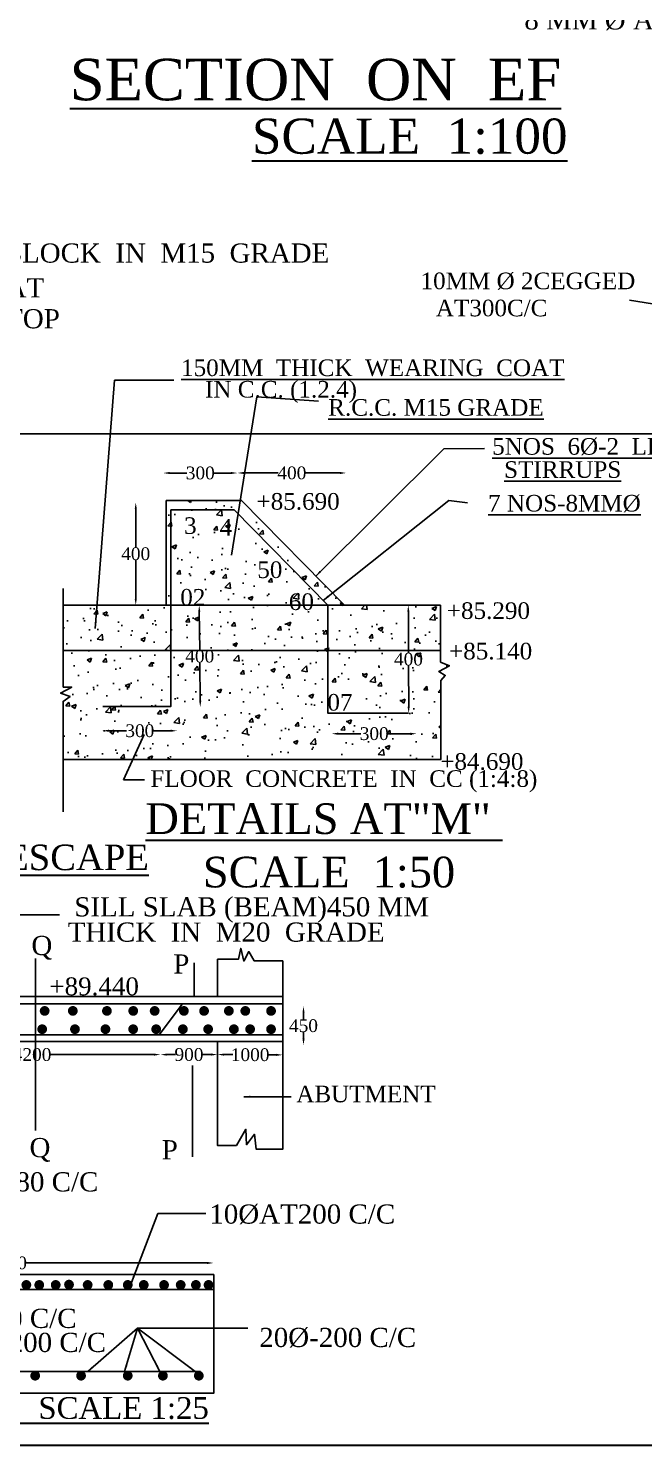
# Model space of a CAD drawing. Header units: millimetres. Extents: x 4336 to 90516, y 1888 to 56787.
# Drawn here: x 65380 to 75007, y 1888 to 24080 of the extents above; entities that cross this region are included whole.
import ezdxf

# ---------------------------------------------------------------- set-up
doc = ezdxf.new("R2010")
doc.units = ezdxf.units.MM
doc.header["$MEASUREMENT"] = 0
doc.header["$PDMODE"] = 66
doc.header["$PDSIZE"] = 170
for name, color, linetype in [('DIM', 5, 'Continuous'), ('DWG. LINE', 1, 'Continuous'), ('HATCH', 2, 'Continuous'), ('TEXT', 7, 'Continuous')]:
    doc.layers.add(name, color=color, linetype=linetype)
doc.layers.add('TITLE', color=7, linetype='Continuous', lineweight=30)
doc.styles.get("Standard").update_dxf_attribs({"font": 'TIMES.TTF', "height": 200})
doc.dimstyles.get("Standard").update_dxf_attribs({"dimtxt": 200, "dimasz": 100, "dimexe": 0.18, "dimexo": 0.0625, "dimgap": 0.09, "dimtad": 0, "dimtih": 1, "dimtoh": 1, "dimdec": 1, "dimzin": 0, "dimdsep": 46, "dimtxsty": 'Standard', "dimcen": 0.09, "dimse1": 1, "dimse2": 1, "dimclrd": 5, "dimclre": 5, "dimclrt": 4, "dimadec": 0, "dimazin": 0, "dimtfac": 1, "dimtdec": 1, "dimtofl": 0, "dimtmove": 0, "dimatfit": 3, "dimfxl": 1, "dimtolj": 1, "dimtzin": 0, "dimarcsym": 0})
pattern_1 = [(50, (0, 0), (717.26, -62.752), [75, -825]), (355, (0, 0), (-138.751, 752.192), [60, -660]), (100.4514, (59.8, -5.2), (578.5094, 689.4395), [63.74, -701.142]), (46.1842, (0, 200), (1067.241, -165.519), [112.5, -1237.5]), (96.6356, (88.9, 186.2), (934.663, 974.118), [95.61, -1051.713]), (351.1842, (0, 200), (934.662, 974.119), [90, -990]), (21, (100, 150), (596.907, -402.619), [75, -825]), (326, (100, 150), (243.315, 725.15), [60, -660]), (71.4514, (149.74, 116.45), (840.2226, 322.5305), [63.74, -701.142]), (37.5, (0, 0), (12.15986, 332.89385), [0, -652, 0, -670, 0, -662.5]), (7.5, (0, 0), (263.0695, 394.4117), [0, -382, 0, -637, 0, -252.5]), (327.5, (-223, 0), (533.8224, -22.5549), [0, -250, 0, -780, 0, -1035]), (317.5, (-323, 0), (583.1862, 100.105), [0, -325, 0, -518, 0, -735])]

# ---------------------------------------------------------------- blocks, each defined once
blk = doc.blocks.new('*D117')
at = {"layer": 'Defpoints', "color": 0}
for p in [(63429, 8043), (67446, 8043), (67446, 8010)]:
    blk.add_point(p, dxfattribs=at)
at = {"layer": 'DIM', "color": 5, "lineweight": -2}
for p, q in [((63529, 8010), (65150, 8010)), ((67346, 8010), (65726, 8010))]:
    blk.add_line(p, q, dxfattribs=at)
at = {"layer": 'DIM', "color": 5}
for points in [[(63529, 8027), (63529, 7994), (63429, 8010)], [(67346, 8027), (67346, 7994), (67446, 8010)]]:
    blk.add_solid(points, dxfattribs=at)
at = {"layer": 'DIM', "color": 4, "insert": (65438, 8010), "char_height": 200, "attachment_point": 5}
blk.add_mtext('\\A1;4200', dxfattribs=at)
blk = doc.blocks.new('*D118')
at = {"layer": 'Defpoints', "color": 0}
for p in [(67446, 8010), (68340, 8011), (68340, 8011)]:
    blk.add_point(p, dxfattribs=at)
at = {"layer": 'DIM', "color": 5, "lineweight": -2}
for p, q in [((67546, 8011), (67683, 8011)), ((68240, 8011), (68103, 8011))]:
    blk.add_line(p, q, dxfattribs=at)
at = {"layer": 'DIM', "color": 5}
for points in [[(67546, 8027), (67546, 7994), (67446, 8010)], [(68240, 8028), (68240, 7995), (68340, 8011)]]:
    blk.add_solid(points, dxfattribs=at)
at = {"layer": 'DIM', "color": 4, "insert": (67893, 8011), "char_height": 200, "attachment_point": 5}
blk.add_mtext('\\A1;900', dxfattribs=at)
blk = doc.blocks.new('*D119')
at = {"layer": 'Defpoints', "color": 0}
for p in [(68340, 8011), (69361, 8006), (69361, 8006)]:
    blk.add_point(p, dxfattribs=at)
at = {"layer": 'DIM', "color": 5, "lineweight": -2}
for p, q in [((68440, 8011), (68578, 8010)), ((69261, 8006), (69123, 8007))]:
    blk.add_line(p, q, dxfattribs=at)
at = {"layer": 'DIM', "color": 5}
for points in [[(68440, 8027), (68440, 7994), (68340, 8011)], [(69261, 8023), (69261, 7990), (69361, 8006)]]:
    blk.add_solid(points, dxfattribs=at)
at = {"layer": 'DIM', "color": 4, "insert": (68850, 8008), "char_height": 200, "attachment_point": 5}
blk.add_mtext('\\A1;1000', dxfattribs=at)
blk = doc.blocks.new('*D123')
at = {"layer": 'Defpoints', "color": 0}
for p in [(69676, 8766), (69676, 8159), (69685, 8159)]:
    blk.add_point(p, dxfattribs=at)
at = {"layer": 'DIM', "color": 5, "lineweight": -2}
for p, q in [((69685, 8666), (69685, 8564)), ((69685, 8259), (69685, 8361))]:
    blk.add_line(p, q, dxfattribs=at)
at = {"layer": 'DIM', "color": 5}
for points in [[(69669, 8666), (69702, 8666), (69685, 8766)], [(69669, 8259), (69702, 8259), (69685, 8159)]]:
    blk.add_solid(points, dxfattribs=at)
at = {"layer": 'DIM', "color": 4, "insert": (69685, 8462), "char_height": 200, "attachment_point": 5}
blk.add_mtext('\\A1;450', dxfattribs=at)
blk = doc.blocks.new('*D127')
at = {"layer": 'Defpoints', "color": 0}
for p in [(61836, 4787), (68275, 4787), (68275, 4748)]:
    blk.add_point(p, dxfattribs=at)
at = {"layer": 'DIM', "color": 5, "lineweight": -2}
for p, q in [((61936, 4748), (64783, 4748)), ((68175, 4748), (65329, 4748))]:
    blk.add_line(p, q, dxfattribs=at)
at = {"layer": 'DIM', "color": 5}
for points in [[(61936, 4765), (61936, 4731), (61836, 4748)], [(68175, 4765), (68175, 4731), (68275, 4748)]]:
    blk.add_solid(points, dxfattribs=at)
at = {"layer": 'DIM', "color": 4, "insert": (65056, 4748), "char_height": 200, "attachment_point": 5}
blk.add_mtext('\\A1;1600', dxfattribs=at)
blk = doc.blocks.new('*D137')
at = {"layer": 'Defpoints', "color": 0}
for p in [(66540, 13078), (67708, 13081), (67708, 13078)]:
    blk.add_point(p, dxfattribs=at)
at = {"layer": 'DIM', "color": 5, "lineweight": -2}
for p, q in [((66640, 13081), (66914, 13081)), ((67608, 13081), (67334, 13081))]:
    blk.add_line(p, q, dxfattribs=at)
at = {"layer": 'DIM', "color": 5}
for points in [[(66640, 13098), (66640, 13065), (66540, 13081)], [(67608, 13098), (67608, 13065), (67708, 13081)]]:
    blk.add_solid(points, dxfattribs=at)
at = {"layer": 'DIM', "color": 4, "insert": (67124, 13081), "char_height": 200, "attachment_point": 5}
blk.add_mtext('\\A1;300', dxfattribs=at)
blk = doc.blocks.new('*D138')
at = {"layer": 'Defpoints', "color": 0}
for p in [(70128, 13030), (71455, 13035), (71455, 13030)]:
    blk.add_point(p, dxfattribs=at)
at = {"layer": 'DIM', "color": 5, "lineweight": -2}
for p, q in [((70228, 13035), (70581, 13035)), ((71355, 13035), (71002, 13035))]:
    blk.add_line(p, q, dxfattribs=at)
at = {"layer": 'DIM', "color": 5}
for points in [[(70228, 13052), (70228, 13018), (70128, 13035)], [(71355, 13052), (71355, 13018), (71455, 13035)]]:
    blk.add_solid(points, dxfattribs=at)
at = {"layer": 'DIM', "color": 4, "insert": (70792, 13035), "char_height": 200, "attachment_point": 5}
blk.add_mtext('\\A1;300', dxfattribs=at)
blk = doc.blocks.new('*D139')
at = {"layer": 'Defpoints', "color": 0}
for p in [(71322, 15047), (71325, 15047), (71328, 13356)]:
    blk.add_point(p, dxfattribs=at)
at = {"layer": 'DIM', "color": 5, "lineweight": -2}
for p, q in [((71326, 14947), (71328, 14304)), ((71331, 13456), (71328, 14100))]:
    blk.add_line(p, q, dxfattribs=at)
at = {"layer": 'DIM', "color": 5}
for points in [[(71342, 14947), (71309, 14947), (71325, 15047)], [(71347, 13457), (71314, 13456), (71331, 13356)]]:
    blk.add_solid(points, dxfattribs=at)
at = {"layer": 'DIM', "color": 4, "insert": (71328, 14202), "char_height": 200, "attachment_point": 5}
blk.add_mtext('\\A1;400', dxfattribs=at)
blk = doc.blocks.new('*D140')
at = {"layer": 'Defpoints', "color": 0}
for p in [(68053, 15047), (68053, 15047), (68070, 13451)]:
    blk.add_point(p, dxfattribs=at)
at = {"layer": 'DIM', "color": 5, "lineweight": -2}
for p, q in [((68054, 14947), (68061, 14351)), ((68069, 13551), (68063, 14147))]:
    blk.add_line(p, q, dxfattribs=at)
at = {"layer": 'DIM', "color": 5}
for points in [[(68071, 14947), (68038, 14947), (68053, 15047)], [(68086, 13551), (68053, 13550), (68070, 13451)]]:
    blk.add_solid(points, dxfattribs=at)
at = {"layer": 'DIM', "color": 4, "insert": (68062, 14249), "char_height": 200, "attachment_point": 5}
blk.add_mtext('\\A1;400', dxfattribs=at)
blk = doc.blocks.new('*D141')
at = {"layer": 'Defpoints', "color": 0}
for p in [(67029, 16657), (67060, 16657), (67029, 15047)]:
    blk.add_point(p, dxfattribs=at)
at = {"layer": 'DIM', "color": 5, "lineweight": -2}
for p, q in [((67060, 16557), (67060, 15954)), ((67060, 15147), (67060, 15750))]:
    blk.add_line(p, q, dxfattribs=at)
at = {"layer": 'DIM', "color": 5}
for points in [[(67044, 16557), (67077, 16557), (67060, 16657)], [(67044, 15147), (67077, 15147), (67060, 15047)]]:
    blk.add_solid(points, dxfattribs=at)
at = {"layer": 'DIM', "color": 4, "insert": (67060, 15852), "char_height": 200, "attachment_point": 5}
blk.add_mtext('\\A1;400', dxfattribs=at)
blk = doc.blocks.new('*D142')
at = {"layer": 'Defpoints', "color": 0}
for p in [(67489, 17126), (68651, 17126), (68651, 17117)]:
    blk.add_point(p, dxfattribs=at)
at = {"layer": 'DIM', "color": 5, "lineweight": -2}
for p, q in [((67589, 17117), (67859, 17117)), ((68551, 17117), (68280, 17117))]:
    blk.add_line(p, q, dxfattribs=at)
at = {"layer": 'DIM', "color": 5}
for points in [[(67589, 17134), (67589, 17101), (67489, 17117)], [(68551, 17134), (68551, 17101), (68651, 17117)]]:
    blk.add_solid(points, dxfattribs=at)
at = {"layer": 'DIM', "color": 4, "insert": (68070, 17117), "char_height": 200, "attachment_point": 5}
blk.add_mtext('\\A1;300', dxfattribs=at)
blk = doc.blocks.new('*D143')
at = {"layer": 'Defpoints', "color": 0}
for p in [(68651, 17117), (70355, 17118), (70355, 17117)]:
    blk.add_point(p, dxfattribs=at)
at = {"layer": 'DIM', "color": 5, "lineweight": -2}
for p, q in [((68751, 17118), (69289, 17118)), ((70255, 17118), (69717, 17118))]:
    blk.add_line(p, q, dxfattribs=at)
at = {"layer": 'DIM', "color": 5}
for points in [[(68751, 17134), (68751, 17101), (68651, 17118)], [(70255, 17134), (70255, 17101), (70355, 17118)]]:
    blk.add_solid(points, dxfattribs=at)
at = {"layer": 'DIM', "color": 4, "insert": (69503, 17118), "char_height": 200, "attachment_point": 5}
blk.add_mtext('\\A1;400', dxfattribs=at)

msp = doc.modelspace()

# ---------------------------------------------------------------- hatches: boundary and pattern name
at = {"layer": 'HATCH'}
h = msp.add_hatch(dxfattribs=at)
h.set_pattern_fill('AR-CONC', color=256, scale=100, style=0)
h.set_pattern_definition(pattern_1)
h.paths.add_polyline_path([(65926.11, 14335.7), (65926.11, 13764.65), (66058.04, 13764.65), (65884.73, 13671.79), (66032.14, 13618.05), (65922.58, 13540.43), (65922.58, 12633), (71835.08, 12633), (71835.08, 13867.28), (71904.15, 13946.92), (71801.5, 14011.56), (71967.98, 14100.33), (71829.07, 14156.7), (71829.07, 14335.7)])
h.paths.add_polyline_path([(71829.07, 14335.7), (71829.07, 15046.94), (70068.01, 15046.94), (70068.01, 14335.7)])
h.paths.add_polyline_path([(70068.01, 15046.94), (68597.8, 16538.58), (67611.15, 16538.58), (67611.15, 15046.94)], flags=17)
h.paths.add_polyline_path([(68716.06, 16685.13), (67537, 16685.13), (67537, 15046.94), (67611.15, 15046.94), (67611.15, 16538.58), (68597.8, 16538.58), (70068.01, 15046.94), (70329.01, 15046.94)])
h.paths.add_polyline_path([(65926.11, 15046.94), (65926.11, 14335.7), (67611.15, 14335.7), (67611.15, 15046.94)])
h = msp.add_hatch(dxfattribs=at)
h.set_pattern_fill('AR-CONC', color=256, scale=100, style=0)
h.set_pattern_definition(pattern_1)
h.paths.add_polyline_path([(70068.01, 15046.94), (67611.15, 15046.94), (67611.15, 14335.7), (70068.01, 14335.7)])

# ---------------------------------------------------------------- linework, layer by layer
at = {"layer": 'DIM'}
msp.add_lwpolyline([(46231.5, 17732.07), (90516.43, 17732.07)], dxfattribs=at)
at = {"layer": 'DWG. LINE'}
for points in [[(67537, 15046.94), (67537, 16685.13), (68716.06, 16685.13), (70329.01, 15046.94)], [(66543.69, 13461.41), (67611.15, 13461.41), (67611.15, 16538.58), (68597.8, 16538.58), (70068.01, 15046.94)], [(65926.11, 15307.98), (65926.11, 13764.65), (66058.04, 13764.65), (65884.73, 13671.79), (66032.14, 13618.05), (65922.58, 13540.43), (65922.58, 11810.79)], [(65922.58, 12633), (71835.08, 12633), (71835.08, 13867.28), (71904.15, 13946.92), (71801.5, 14011.56), (71967.98, 14100.33), (71829.07, 14156.7), (71829.07, 15046.94)], [(65926.11, 15046.94), (71829.07, 15046.94)], [(70068.01, 15046.94), (70068.01, 13356.47), (71328.11, 13356.47)], [(71829.07, 14335.7), (65926.11, 14335.7)], [(68340.46, 8922.71), (68340.46, 9502.73), (68665.79, 9502.73), (68703.14, 9677.1), (68751.02, 9475.89), (68827.83, 9624.52), (68913.18, 9479.55), (69361.04, 9479.55)], [(65490.12, 9513.14), (65490.12, 6819.81)], [(67972.08, 8922.71), (67972.08, 9446.43)], [(69361.04, 8922.71), (69361.04, 9479.55)], [(44237.57, 8922.71), (69361.04, 8922.71), (69361.04, 6528.53), (68944.52, 6528.53), (68916.82, 6763.01), (68793.16, 6598.27), (68784.27, 6842.14), (68635.34, 6586.93), (68339.7, 6586.93), (68339.7, 8211.73)], [(44237.57, 8808.2), (69361.04, 8808.2)], [(67791.76, 8808.2), (67426.16, 8318.42)], [(69361.04, 8318.42), (44237.57, 8318.42)], [(69361.04, 8215.82), (44237.57, 8215.82)], [(67946.49, 7837.5), (67946.49, 6409.31)], [(61805.5, 4332.62), (68280.54, 4332.62)], [(61805.5, 3049.49), (68071.85, 3049.49)]]:
    msp.add_lwpolyline(points, dxfattribs=at)
msp.add_lwpolyline([(61805.5, 4567.03), (61805.5, 2707.31), (68280.54, 2707.31), (68280.54, 4567.03), (61805.5, 4567.03)], close=True, dxfattribs=at)
at = {"layer": 'HATCH', "const_width": 75.75}
for points in [[(65596.61, 8694.58, 1), (65673.36, 8694.58, 1)], [(66037.32, 8694.58, 1), (66114.07, 8694.58, 1)], [(66570.99, 8694.58, 1), (66647.74, 8694.58, 1)], [(66982.19, 8694.58, 1), (67058.93, 8694.58, 1)], [(67317.74, 8694.58, 1), (67394.49, 8694.58, 1)], [(67775.2, 8694.58, 1), (67851.95, 8694.58, 1)], [(68090.82, 8694.58, 1), (68167.57, 8694.58, 1)], [(68478.64, 8694.58, 1), (68555.38, 8694.58, 1)], [(68736.12, 8694.58, 1), (68812.87, 8694.58, 1)], [(69139.04, 8694.58, 1), (69215.79, 8694.58, 1)], [(65557.92, 8408.52, 1), (65634.67, 8408.52, 1)], [(66070.76, 8408.52, 1), (66147.51, 8408.52, 1)], [(66547.35, 8408.52, 1), (66624.09, 8408.52, 1)], [(66980.99, 8408.52, 1), (67057.74, 8408.52, 1)], [(67341.65, 8408.52, 1), (67418.4, 8408.52, 1)], [(67759.42, 8408.52, 1), (67836.17, 8408.52, 1)], [(68154.43, 8408.52, 1), (68231.18, 8408.52, 1)], [(68558.02, 8408.52, 1), (68634.77, 8408.52, 1)], [(68811.34, 8408.52, 1), (68888.09, 8408.52, 1)], [(69139.04, 8408.52, 1), (69215.79, 8408.52, 1)], [(65309.99, 4404.47, 1), (65386.74, 4404.47, 1)], [(65512.15, 4404.47, 1), (65588.9, 4404.47, 1)], [(65769.44, 4404.47, 1), (65846.19, 4404.47, 1)], [(65977.86, 4409.37, 1), (66054.6, 4409.37, 1)], [(66269.33, 4404.47, 1), (66346.08, 4404.47, 1)], [(66592.26, 4404.47, 1), (66669.01, 4404.47, 1)], [(66896.81, 4404.47, 1), (66973.56, 4404.47, 1)], [(67147.15, 4404.47, 1), (67223.9, 4404.47, 1)], [(67464.75, 4404.47, 1), (67541.5, 4404.47, 1)], [(67725.16, 4404.47, 1), (67801.91, 4404.47, 1)], [(67963.18, 4404.47, 1), (68039.92, 4404.47, 1)], [(68161.47, 4404.47, 1), (68238.21, 4404.47, 1)], [(65448.23, 2982.81, 1), (65524.98, 2982.81, 1)], [(66165.78, 2982.81, 1), (66242.53, 2982.81, 1)], [(66896.58, 2982.81, 1), (66973.33, 2982.81, 1)], [(67446.54, 2982.81, 1), (67523.29, 2982.81, 1)], [(68008.86, 2982.81, 1), (68085.61, 2982.81, 1)]]:
    msp.add_lwpolyline(points, format="xyb", close=True, dxfattribs=at)
at = {"layer": 'TITLE', "lineweight": 30}
msp.add_lwpolyline([(4336.5, 56787), (89452, 56787), (89452, 1887.5), (4336.5, 1887.5), (4336.5, 56787)], close=True, dxfattribs=at)

# ---------------------------------------------------------------- texts
at = {"layer": 'TEXT'}
for s, height, p in [('8 MM %%C AT  300 MM C/C BOTH WAYS. ', 300, (73140.2, 24062.16)), ('R.C.C.  BED  BLOCK  IN  M15  GRADE', 300, (62372.75, 20411.38)), ('10MM %%C 2CEGGED', 260, (71517.1, 19995.6)), ('16%%C 6 NOS  BOTH  AT', 300, (61197.28, 19867.39)), ('AT300C/C', 260, (71756.6, 19570.88)), ('BOTTOM AND  TOP', 300, (61782.33, 19382.98)), ('%%U150MM  THICK  WEARING  COAT', 260, (67769.54, 18635.33)), ('IN C.C. (1.2.4)', 260, (68144.3, 18298.68)), ('%%UR.C.C. M15 GRADE', 260, (70072.08, 18014.28)), ('%%U5NOS  6%%C-2  LEGGED', 260, (72637.21, 17404.3)), ('%%USTIRRUPS', 260, (72824.34, 17041.59)), ('+85.690', 260, (68950.39, 16543.24)), ('%%U7 NOS-8MM%%C', 260, (72573.59, 16514.35)), ('3', 260, (67816.73, 16163.92)), ('4', 260, (68372.26, 16138.1)), ('50', 260, (68962.35, 15473.42)), ('02', 260, (67757.26, 15041.09)), ('60', 260, (69456.19, 14972.38)), ('+85.290', 260, (71928.3, 14832.26)), ('+85.140', 260, (71962.58, 14198.55)), ('07', 260, (70059.35, 13396.63)), ('+84.690', 260, (71825.47, 12470.12)), ('FLOOR  CONCRETE  IN  CC (1:4:8)', 260, (67289.75, 12202.56)), ('SILL SLAB (BEAM)450 MM', 300, (66098.57, 10174.48)), ('THICK  IN  M20  GRADE', 300, (65995.72, 9778.86)), ('Q', 300, (65427.7, 9569.75)), ('P', 300, (67647.6, 9280.26)), ('+89.440', 280, (65708.4, 8939.12)), ('ABUTMENT', 260, (69572.19, 7264.01)), ('Q', 300, (65398.02, 6404.71)), ('P', 300, (67466.84, 6370.93)), ('10%%C-180 C/C', 300, (64020.82, 5868.69)), ('10%%CAT200 C/C', 300, (68211.72, 5363.93)), ('20%%C-90 C/C', 300, (63905.52, 3730.85)), ('10%%C-200 C/C', 300, (64140.76, 3353.83)), ('20%%C-200 C/C', 300, (68993.15, 3432.1))]:
    msp.add_text(s, height=height, dxfattribs=at).set_placement(p)
at = {"layer": 'TITLE'}
for s, height, p in [('%%USECTION  ON  EF', 650, (66026.83, 22953.85)), ('%%USCALE  1:100', 550, (68878.24, 22117.22)), ('%%UDETAILS AT"M" ', 480, (67211.82, 11465.46)), ('%%ULONGITUDINAL  SECTION  OF  OPERATION PLAT FORM FOR ESCAPE', 400, (47798.27, 10899.03)), ('SCALE  1:50', 480, (68110.23, 10628.84)), ('%%USECTION."RR"  SCALE 1:25', 340, (61878.77, 2307.36))]:
    msp.add_text(s, height=height, dxfattribs=at).set_placement(p)

# ---------------------------------------------------------------- dimensions: what is measured, and where the dimension line sits
at = {"layer": 'DIM'}
for p1, p2, distance, text, picture, middle in [((67488.51, 17125.72), (68650.91, 17125.72), -8.25, '300', '*D142', (68069.71, 17117.47)), ((68650.91, 17117.47), (70355.38, 17117.47), 0.08, '400', '*D143', (69503.14, 17117.55)), ((67029.27, 15046.94), (67029.27, 16657.29), -31.19, '400', '*D141', (67060.46, 15852.12)), ((68070.47, 13450.55), (68053.11, 15046.94), 0, '400', '*D140', (68061.79, 14248.75)), ((71328.11, 13356.47), (71322.31, 15046.94), -2.87, '400', '*D139', (71328.08, 14201.72)), ((66539.67, 13077.91), (67708.46, 13077.91), 3.35, '300', '*D137', (67124.07, 13081.27)), ((70128.3, 13029.92), (71455.29, 13029.92), 4.97, '300', '*D138', (70791.8, 13034.89)), ((69675.7, 8765.98), (69675.7, 8158.84), 9.66, '450', '*D123', (69685.36, 8462.41)), ((63429.09, 8043.09), (67446.33, 8043.09), -32.65, '4200', '*D117', (65437.71, 8010.43)), ((67446.33, 8010.43), (68339.7, 8011.3), 0, '900', '*D118', (67893.02, 8010.87)), ((68339.7, 8011.3), (69361.04, 8005.7), 0, '1000', '*D119', (68850.37, 8008.5)), ((61836.21, 4786.59), (68275.14, 4786.59), -38.73, '1600', '*D127', (65055.67, 4747.86))]:
    dim = msp.add_aligned_dim(p1=p1, p2=p2, distance=distance, text=text, dimstyle='Standard', dxfattribs=at)
    dim.commit()
    dim.dimension.update_dxf_attribs({"geometry": picture, "text_midpoint": middle})

# ---------------------------------------------------------------- leaders
for points in [[(76218.29, 19588.24), (74786.09, 19826.31)], [(66424.97, 14684.9), (66728.91, 18573.06), (67656.99, 18573.06)], [(68558.96, 15832.52), (68956.42, 18309.35), (69919.79, 18239.89)], [(69878.45, 15504.56), (71882.7, 17497.29), (72517.29, 17502.02)], [(69994, 15122.02), (71960.94, 16685.93), (72249.07, 16649.95)], [(67189.78, 13022.07), (66870.28, 12312.36), (67197.56, 12312.36)], [(65200.92, 8808.2), (65200.92, 10199.63), (65869.68, 10199.63)], [(68753.08, 7351.15), (69490.32, 7351.15)], [(66994.56, 4443.06), (67406.25, 5522.32), (68158.36, 5522.32)], [(66309.43, 3049.49), (67089.3, 3728.38)], [(66886.62, 3049.49), (67089.3, 3728.38)], [(67437.69, 3049.49), (67089.3, 3728.38)], [(67989.91, 3049.49), (67089.3, 3728.38), (68814.97, 3728.38)]]:
    msp.add_leader(points, dimstyle='Standard', override={"dimgap": 0.09, "dimtad": 0}, dxfattribs=at)

doc.saveas('drawing.dxf')
